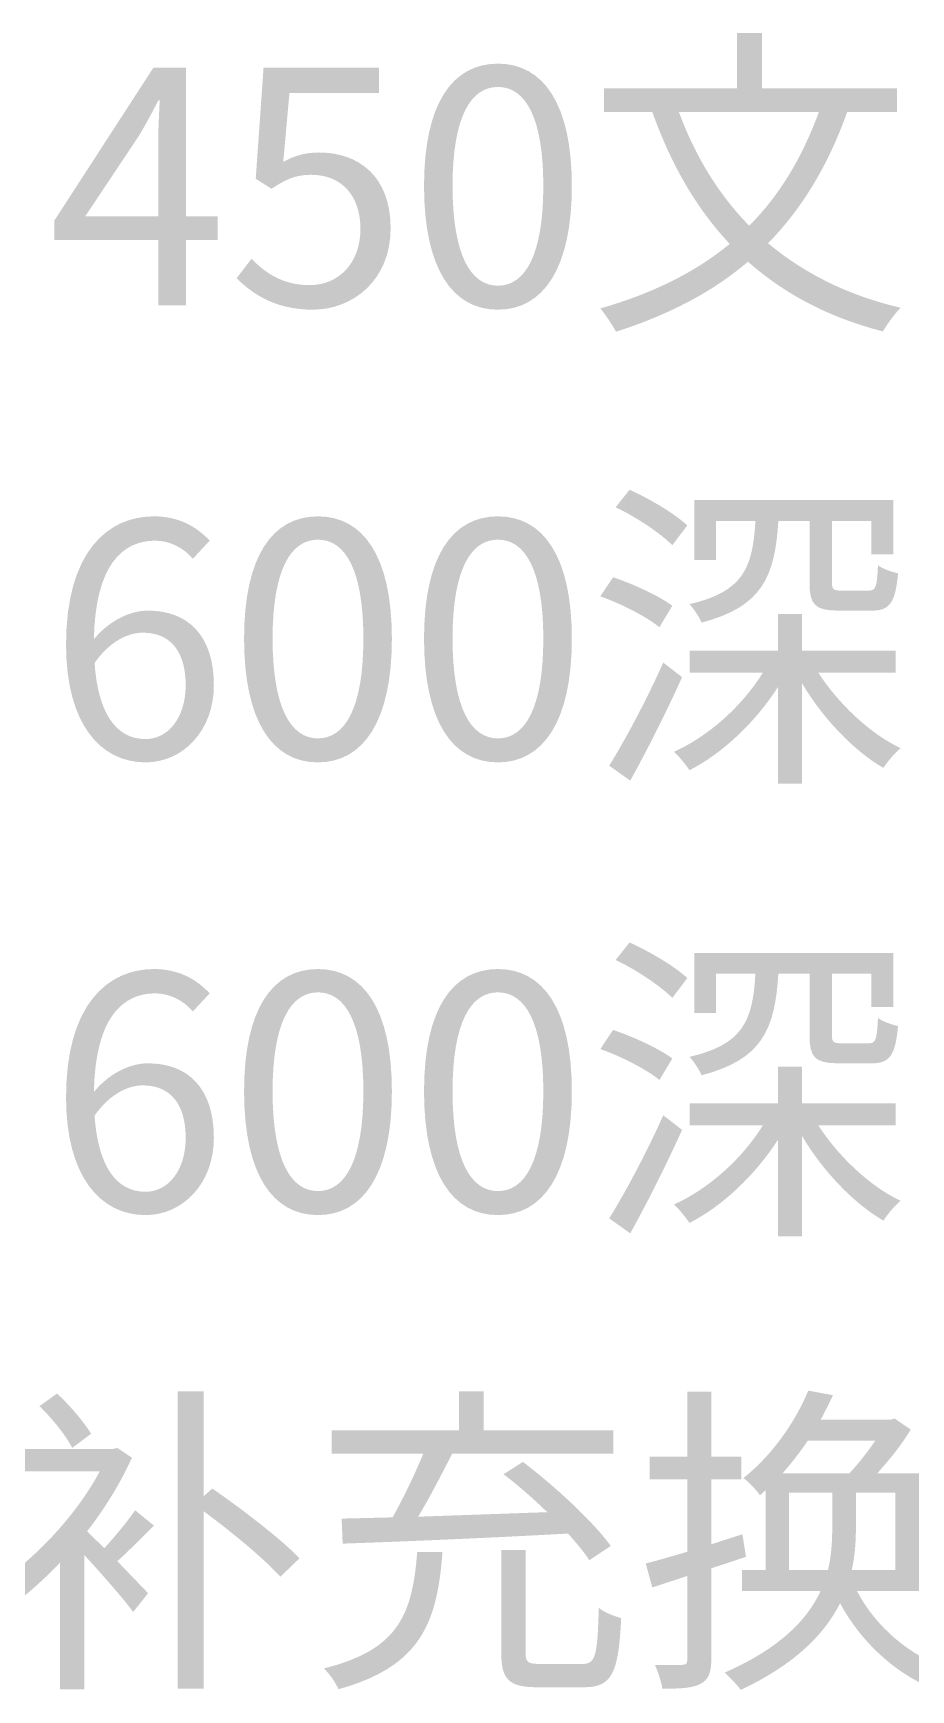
# Model space of a CAD drawing. Header units: millimetres. Extents: x -4600 to 229000, y -4300 to 19460.
# Drawn here: x 100820 to 101596, y 12972 to 14436 of the extents above; entities that cross this region are included whole.
import ezdxf

# ---------------------------------------------------------------- set-up
doc = ezdxf.new("R2010")
doc.units = ezdxf.units.MM
doc.header["$LTSCALE"] = 100
doc.layers.add('A-NOTE', color=7, linetype='Continuous', lineweight=18)

# ---------------------------------------------------------------- blocks, each defined once
blk = doc.blocks.new('A03_SHEET')
at = {"layer": 'A-NOTE'}
h = blk.add_hatch(color=256, dxfattribs=at)
edge = h.paths.add_edge_path()
edge.add_line((21442.3, 14435.7), (21442.3, 14387))
edge.add_line((21442.3, 14387), (21324.8, 14387))
edge.add_line((21324.8, 14387), (21324.8, 14366))
edge.add_line((21324.8, 14366), (21367.5, 14366))
edge.add_spline(control_points=[(21367.5, 14366), (21383.8, 14320.2), (21406.2, 14280.9), (21435.9, 14249.4)], knot_values=[0, 0, 0, 0, 1, 1, 1, 1], degree=3, periodic=0)
edge.add_spline(control_points=[(21435.9, 14249.4), (21405.3, 14224.2), (21367.5, 14205.6), (21321.6, 14192.4)], knot_values=[0, 0, 0, 0, 1, 1, 1, 1], degree=3, periodic=0)
edge.add_spline(control_points=[(21321.6, 14192.4), (21325.9, 14187.3), (21332.8, 14177), (21335.4, 14171.8)], knot_values=[0, 0, 0, 0, 1, 1, 1, 1], degree=3, periodic=0)
edge.add_spline(control_points=[(21335.4, 14171.8), (21381.8, 14186.7), (21420.5, 14206.7), (21452, 14233.7)], knot_values=[0, 0, 0, 0, 1, 1, 1, 1], degree=3, periodic=0)
edge.add_spline(control_points=[(21452, 14233.7), (21484.1, 14205.3), (21523.3, 14184.4), (21571.2, 14172.1)], knot_values=[0, 0, 0, 0, 1, 1, 1, 1], degree=3, periodic=0)
edge.add_spline(control_points=[(21571.2, 14172.1), (21574.9, 14178.1), (21581.8, 14188.1), (21586.9, 14193)], knot_values=[0, 0, 0, 0, 1, 1, 1, 1], degree=3, periodic=0)
edge.add_spline(control_points=[(21586.9, 14193), (21540.2, 14203.9), (21501.3, 14223.6), (21469.8, 14250)], knot_values=[0, 0, 0, 0, 1, 1, 1, 1], degree=3, periodic=0)
edge.add_spline(control_points=[(21469.8, 14250), (21499.8, 14280.7), (21522.8, 14318.5), (21539.7, 14366)], knot_values=[0, 0, 0, 0, 1, 1, 1, 1], degree=3, periodic=0)
edge.add_line((21539.7, 14366), (21583.8, 14366))
edge.add_line((21583.8, 14366), (21583.8, 14387))
edge.add_line((21583.8, 14387), (21464.3, 14387))
edge.add_line((21464.3, 14387), (21464.3, 14435.7))
edge.add_line((21464.3, 14435.7), (21442.3, 14435.7))
edge = h.paths.add_edge_path(flags=0)
edge.add_spline(control_points=[(21453.1, 14265.5), (21425.9, 14293.3), (21405.3, 14327.1), (21391, 14366)], knot_values=[0, 0, 0, 0, 1, 1, 1, 1], degree=3, periodic=0)
edge.add_line((21391, 14366), (21514.7, 14366))
edge.add_spline(control_points=[(21514.7, 14366), (21499.8, 14325.4), (21479.8, 14292.1), (21453.1, 14265.5)], knot_values=[0, 0, 0, 0, 1, 1, 1, 1], degree=3, periodic=0)
h = blk.add_hatch(color=256, dxfattribs=at)
h.paths.add_polyline_path([(20930.9, 14195), (20955.5, 14195), (20955.5, 14252.9), (20983.6, 14252.9), (20983.6, 14273.8), (20955.5, 14273.8), (20955.5, 14405), (20926.6, 14405), (20839.2, 14270.1), (20839.2, 14252.9), (20930.9, 14252.9), (20930.9, 14195)])
edge = h.paths.add_edge_path(flags=0)
edge.add_line((20930.9, 14273.8), (20866.4, 14273.8))
edge.add_line((20866.4, 14273.8), (20914.2, 14345.4))
edge.add_spline(control_points=[(20914.2, 14345.4), (20920.3, 14355.7), (20926, 14366.3), (20931.1, 14376.4)], knot_values=[0, 0, 0, 0, 1, 1, 1, 1], degree=3, periodic=0)
edge.add_line((20931.1, 14376.4), (20932.3, 14376.4))
edge.add_spline(control_points=[(20932.3, 14376.4), (20931.7, 14365.8), (20930.9, 14348.6), (20930.9, 14338.2)], knot_values=[0, 0, 0, 0, 1, 1, 1, 1], degree=3, periodic=0)
edge.add_line((20930.9, 14338.2), (20930.9, 14273.8))
h = blk.add_hatch(color=256, dxfattribs=at)
edge = h.paths.add_edge_path()
edge.add_spline(control_points=[(21067.5, 14191.3), (21102.8, 14191.3), (21136.3, 14217.3), (21136.3, 14263.2), (21136.3, 14309.6), (21107.6, 14330.2), (21073, 14330.2), (21060.4, 14330.2), (21050.9, 14327.1), (21041.4, 14321.9)], knot_values=[0, 0, 0, 0, 1, 1, 1, 2, 2, 2, 3, 3, 3, 3], degree=3, periodic=0)
edge.add_line((21041.4, 14321.9), (21046.9, 14382.7))
edge.add_line((21046.9, 14382.7), (21126, 14382.7))
edge.add_line((21126, 14382.7), (21126, 14405))
edge.add_line((21126, 14405), (21024, 14405))
edge.add_line((21024, 14405), (21017.1, 14307))
edge.add_line((21017.1, 14307), (21031.1, 14298.1))
edge.add_spline(control_points=[(21031.1, 14298.1), (21043.2, 14306.2), (21052, 14310.5), (21066.1, 14310.5), (21092.4, 14310.5), (21109.6, 14292.7), (21109.6, 14262.6), (21109.6, 14232), (21089.9, 14213), (21064.9, 14213), (21040.6, 14213), (21025.1, 14224.2), (21013.4, 14236.3)], knot_values=[0, 0, 0, 0, 1, 1, 1, 2, 2, 2, 3, 3, 3, 4, 4, 4, 4], degree=3, periodic=0)
edge.add_line((21013.4, 14236.3), (21000.2, 14219.1))
edge.add_spline(control_points=[(21000.2, 14219.1), (21014.5, 14205), (21034.6, 14191.3), (21067.5, 14191.3)], knot_values=[0, 0, 0, 0, 1, 1, 1, 1], degree=3, periodic=0)
h = blk.add_hatch(color=256, dxfattribs=at)
edge = h.paths.add_edge_path()
edge.add_spline(control_points=[(21231.1, 14191.3), (21270.9, 14191.3), (21296.4, 14227.4), (21296.4, 14300.7), (21296.4, 14373.5), (21270.9, 14408.7), (21231.1, 14408.7), (21191, 14408.7), (21165.8, 14373.5), (21165.8, 14300.7), (21165.8, 14227.4), (21191, 14191.3), (21231.1, 14191.3)], knot_values=[0, 0, 0, 0, 1, 1, 1, 2, 2, 2, 3, 3, 3, 4, 4, 4, 4], degree=3, periodic=0)
edge = h.paths.add_edge_path(flags=0)
edge.add_spline(control_points=[(21231.1, 14212.5), (21207.3, 14212.5), (21191, 14239.1), (21191, 14300.7), (21191, 14362), (21207.3, 14388.1), (21231.1, 14388.1), (21254.9, 14388.1), (21271.2, 14362), (21271.2, 14300.7), (21271.2, 14239.1), (21254.9, 14212.5), (21231.1, 14212.5)], knot_values=[0, 0, 0, 0, 1, 1, 1, 2, 2, 2, 3, 3, 3, 4, 4, 4, 4], degree=3, periodic=0)
h = blk.add_hatch(color=256, dxfattribs=at)
edge = h.paths.add_edge_path()
edge.add_spline(control_points=[(21335.1, 14016.7), (21353.2, 14008.2), (21374.6, 13993.8), (21385.2, 13983.2)], knot_values=[0, 0, 0, 0, 1, 1, 1, 1], degree=3, periodic=0)
edge.add_line((21385.2, 13983.2), (21398.4, 14000.7))
edge.add_spline(control_points=[(21398.4, 14000.7), (21387.5, 14011), (21365.2, 14024.2), (21347.4, 14032.2)], knot_values=[0, 0, 0, 0, 1, 1, 1, 1], degree=3, periodic=0)
edge.add_line((21347.4, 14032.2), (21335.1, 14016.7))
h = blk.add_hatch(color=256, dxfattribs=at)
edge = h.paths.add_edge_path()
edge.add_line((21404.7, 14023), (21404.7, 13970))
edge.add_line((21404.7, 13970), (21423.9, 13970))
edge.add_line((21423.9, 13970), (21423.9, 14004.7))
edge.add_line((21423.9, 14004.7), (21458.6, 14004.7))
edge.add_spline(control_points=[(21458.6, 14004.7), (21456.3, 13962.3), (21447.1, 13942), (21400.4, 13931.1)], knot_values=[0, 0, 0, 0, 1, 1, 1, 1], degree=3, periodic=0)
edge.add_spline(control_points=[(21400.4, 13931.1), (21403.9, 13927.1), (21409.3, 13919.6), (21411, 13914.8)], knot_values=[0, 0, 0, 0, 1, 1, 1, 1], degree=3, periodic=0)
edge.add_spline(control_points=[(21411, 13914.8), (21464.3, 13928.8), (21475.8, 13954.9), (21478.9, 14004.7)], knot_values=[0, 0, 0, 0, 1, 1, 1, 1], degree=3, periodic=0)
edge.add_line((21478.9, 14004.7), (21506.4, 14004.7))
edge.add_line((21506.4, 14004.7), (21506.4, 13950.3))
edge.add_spline(control_points=[(21506.4, 13950.3), (21506.4, 13930.5), (21511.3, 13925.4), (21532.2, 13925.4), (21535.9, 13925.4), (21556.8, 13925.4), (21561.4, 13925.4), (21576.9, 13925.4), (21582.3, 13931.9), (21584.6, 13958.3)], knot_values=[0, 0, 0, 0, 1, 1, 1, 2, 2, 2, 3, 3, 3, 3], degree=3, periodic=0)
edge.add_spline(control_points=[(21584.6, 13958.3), (21578.9, 13959.7), (21570.9, 13962.3), (21566.9, 13965.5)], knot_values=[0, 0, 0, 0, 1, 1, 1, 1], degree=3, periodic=0)
edge.add_spline(control_points=[(21566.9, 13965.5), (21566, 13946), (21564.9, 13943.1), (21558.9, 13943.1), (21554.6, 13943.1), (21537.9, 13943.1), (21534.8, 13943.1), (21527.3, 13943.1), (21526.2, 13944.3), (21526.2, 13950.6)], knot_values=[0, 0, 0, 0, 1, 1, 1, 2, 2, 2, 3, 3, 3, 3], degree=3, periodic=0)
edge.add_line((21526.2, 13950.6), (21526.2, 14004.7))
edge.add_line((21526.2, 14004.7), (21560.9, 14004.7))
edge.add_line((21560.9, 14004.7), (21560.9, 13975.2))
edge.add_line((21560.9, 13975.2), (21580.6, 13975.2))
edge.add_line((21580.6, 13975.2), (21580.6, 14023))
edge.add_line((21580.6, 14023), (21404.7, 14023))
h = blk.add_hatch(color=256, dxfattribs=at)
edge = h.paths.add_edge_path()
edge.add_spline(control_points=[(20919.7, 13791.3), (20952.3, 13791.3), (20980.1, 13818.8), (20980.1, 13859.5), (20980.1, 13903.6), (20957.2, 13925.4), (20921.7, 13925.4), (20905.4, 13925.4), (20887, 13915.9), (20874.1, 13900.1)], knot_values=[0, 0, 0, 0, 1, 1, 1, 2, 2, 2, 3, 3, 3, 3], degree=3, periodic=0)
edge.add_spline(control_points=[(20874.1, 13900.1), (20875.3, 13965.2), (20899.1, 13987.2), (20928.3, 13987.2), (20940.9, 13987.2), (20953.5, 13980.9), (20961.5, 13971.2)], knot_values=[0, 0, 0, 0, 1, 1, 1, 2, 2, 2, 2], degree=3, periodic=0)
edge.add_line((20961.5, 13971.2), (20976.4, 13987.2))
edge.add_spline(control_points=[(20976.4, 13987.2), (20964.7, 13999.8), (20948.9, 14008.7), (20927.1, 14008.7), (20886.5, 14008.7), (20849.5, 13977.5), (20849.5, 13895.3), (20849.5, 13825.9), (20879.6, 13791.3), (20919.7, 13791.3)], knot_values=[0, 0, 0, 0, 1, 1, 1, 2, 2, 2, 3, 3, 3, 3], degree=3, periodic=0)
edge = h.paths.add_edge_path(flags=0)
edge.add_spline(control_points=[(20874.7, 13879.2), (20888.5, 13898.7), (20904.5, 13905.9), (20917.4, 13905.9), (20942.9, 13905.9), (20955.2, 13887.8), (20955.2, 13859.5), (20955.2, 13830.8), (20939.7, 13811.9), (20919.7, 13811.9), (20893.3, 13811.9), (20877.6, 13835.7), (20874.7, 13879.2)], knot_values=[0, 0, 0, 0, 1, 1, 1, 2, 2, 2, 3, 3, 3, 4, 4, 4, 4], degree=3, periodic=0)
h = blk.add_hatch(color=256, dxfattribs=at)
edge = h.paths.add_edge_path()
edge.add_spline(control_points=[(21072.1, 13791.3), (21111.9, 13791.3), (21137.4, 13827.4), (21137.4, 13900.7), (21137.4, 13973.5), (21111.9, 14008.7), (21072.1, 14008.7), (21032, 14008.7), (21006.8, 13973.5), (21006.8, 13900.7), (21006.8, 13827.4), (21032, 13791.3), (21072.1, 13791.3)], knot_values=[0, 0, 0, 0, 1, 1, 1, 2, 2, 2, 3, 3, 3, 4, 4, 4, 4], degree=3, periodic=0)
edge = h.paths.add_edge_path(flags=0)
edge.add_spline(control_points=[(21072.1, 13812.5), (21048.3, 13812.5), (21032, 13839.1), (21032, 13900.7), (21032, 13962), (21048.3, 13988.1), (21072.1, 13988.1), (21095.9, 13988.1), (21112.2, 13962), (21112.2, 13900.7), (21112.2, 13839.1), (21095.9, 13812.5), (21072.1, 13812.5)], knot_values=[0, 0, 0, 0, 1, 1, 1, 2, 2, 2, 3, 3, 3, 4, 4, 4, 4], degree=3, periodic=0)
h = blk.add_hatch(color=256, dxfattribs=at)
edge = h.paths.add_edge_path()
edge.add_spline(control_points=[(21231.1, 13791.3), (21270.9, 13791.3), (21296.4, 13827.4), (21296.4, 13900.7), (21296.4, 13973.5), (21270.9, 14008.7), (21231.1, 14008.7), (21191, 14008.7), (21165.8, 13973.5), (21165.8, 13900.7), (21165.8, 13827.4), (21191, 13791.3), (21231.1, 13791.3)], knot_values=[0, 0, 0, 0, 1, 1, 1, 2, 2, 2, 3, 3, 3, 4, 4, 4, 4], degree=3, periodic=0)
edge = h.paths.add_edge_path(flags=0)
edge.add_spline(control_points=[(21231.1, 13812.5), (21207.3, 13812.5), (21191, 13839.1), (21191, 13900.7), (21191, 13962), (21207.3, 13988.1), (21231.1, 13988.1), (21254.9, 13988.1), (21271.2, 13962), (21271.2, 13900.7), (21271.2, 13839.1), (21254.9, 13812.5), (21231.1, 13812.5)], knot_values=[0, 0, 0, 0, 1, 1, 1, 2, 2, 2, 3, 3, 3, 4, 4, 4, 4], degree=3, periodic=0)
h = blk.add_hatch(color=256, dxfattribs=at)
edge = h.paths.add_edge_path()
edge.add_spline(control_points=[(21321.6, 13938), (21340.3, 13931.4), (21362.6, 13919.9), (21373.8, 13910.7)], knot_values=[0, 0, 0, 0, 1, 1, 1, 1], degree=3, periodic=0)
edge.add_line((21373.8, 13910.7), (21385.2, 13929.7))
edge.add_spline(control_points=[(21385.2, 13929.7), (21373.8, 13938.2), (21351.1, 13948.8), (21332.8, 13954.9)], knot_values=[0, 0, 0, 0, 1, 1, 1, 1], degree=3, periodic=0)
edge.add_line((21332.8, 13954.9), (21321.6, 13938))
h = blk.add_hatch(color=256, dxfattribs=at)
edge = h.paths.add_edge_path()
edge.add_line((21478.6, 13922.5), (21478.6, 13890.1))
edge.add_line((21478.6, 13890.1), (21400.4, 13890.1))
edge.add_line((21400.4, 13890.1), (21400.4, 13870.6))
edge.add_line((21400.4, 13870.6), (21465.2, 13870.6))
edge.add_spline(control_points=[(21465.2, 13870.6), (21446.8, 13840.8), (21416.8, 13814.2), (21386.7, 13800.7)], knot_values=[0, 0, 0, 0, 1, 1, 1, 1], degree=3, periodic=0)
edge.add_spline(control_points=[(21386.7, 13800.7), (21391, 13796.7), (21397, 13789.3), (21400.4, 13784.4)], knot_values=[0, 0, 0, 0, 1, 1, 1, 1], degree=3, periodic=0)
edge.add_spline(control_points=[(21400.4, 13784.4), (21429.6, 13799.3), (21458.6, 13826.8), (21478.6, 13858)], knot_values=[0, 0, 0, 0, 1, 1, 1, 1], degree=3, periodic=0)
edge.add_line((21478.6, 13858), (21478.6, 13772.4))
edge.add_line((21478.6, 13772.4), (21499.8, 13772.4))
edge.add_line((21499.8, 13772.4), (21499.8, 13861.2))
edge.add_spline(control_points=[(21499.8, 13861.2), (21517.9, 13830.5), (21545.4, 13801.6), (21571.7, 13786.4)], knot_values=[0, 0, 0, 0, 1, 1, 1, 1], degree=3, periodic=0)
edge.add_spline(control_points=[(21571.7, 13786.4), (21575.2, 13791.8), (21581.8, 13799.9), (21586.9, 13803.9)], knot_values=[0, 0, 0, 0, 1, 1, 1, 1], degree=3, periodic=0)
edge.add_spline(control_points=[(21586.9, 13803.9), (21560, 13816.5), (21531.6, 13843.4), (21514.2, 13870.6)], knot_values=[0, 0, 0, 0, 1, 1, 1, 1], degree=3, periodic=0)
edge.add_line((21514.2, 13870.6), (21582.6, 13870.6))
edge.add_line((21582.6, 13870.6), (21582.6, 13890.1))
edge.add_line((21582.6, 13890.1), (21499.8, 13890.1))
edge.add_line((21499.8, 13890.1), (21499.8, 13922.5))
edge.add_line((21499.8, 13922.5), (21478.6, 13922.5))
h = blk.add_hatch(color=256, dxfattribs=at)
edge = h.paths.add_edge_path()
edge.add_line((21329.4, 13788.4), (21348, 13775.2))
edge.add_spline(control_points=[(21348, 13775.2), (21362.9, 13801.9), (21380.4, 13836.8), (21393.8, 13866.6)], knot_values=[0, 0, 0, 0, 1, 1, 1, 1], degree=3, periodic=0)
edge.add_line((21393.8, 13866.6), (21377.2, 13879.5))
edge.add_spline(control_points=[(21377.2, 13879.5), (21362.9, 13847.4), (21343.1, 13810.2), (21329.4, 13788.4)], knot_values=[0, 0, 0, 0, 1, 1, 1, 1], degree=3, periodic=0)
h = blk.add_hatch(color=256, dxfattribs=at)
edge = h.paths.add_edge_path()
edge.add_spline(control_points=[(21335.1, 13616.7), (21353.2, 13608.2), (21374.6, 13593.8), (21385.2, 13583.2)], knot_values=[0, 0, 0, 0, 1, 1, 1, 1], degree=3, periodic=0)
edge.add_line((21385.2, 13583.2), (21398.4, 13600.7))
edge.add_spline(control_points=[(21398.4, 13600.7), (21387.5, 13611), (21365.2, 13624.2), (21347.4, 13632.2)], knot_values=[0, 0, 0, 0, 1, 1, 1, 1], degree=3, periodic=0)
edge.add_line((21347.4, 13632.2), (21335.1, 13616.7))
h = blk.add_hatch(color=256, dxfattribs=at)
edge = h.paths.add_edge_path()
edge.add_line((21404.7, 13623), (21404.7, 13570))
edge.add_line((21404.7, 13570), (21423.9, 13570))
edge.add_line((21423.9, 13570), (21423.9, 13604.7))
edge.add_line((21423.9, 13604.7), (21458.6, 13604.7))
edge.add_spline(control_points=[(21458.6, 13604.7), (21456.3, 13562.3), (21447.1, 13542), (21400.4, 13531.1)], knot_values=[0, 0, 0, 0, 1, 1, 1, 1], degree=3, periodic=0)
edge.add_spline(control_points=[(21400.4, 13531.1), (21403.9, 13527.1), (21409.3, 13519.6), (21411, 13514.8)], knot_values=[0, 0, 0, 0, 1, 1, 1, 1], degree=3, periodic=0)
edge.add_spline(control_points=[(21411, 13514.8), (21464.3, 13528.8), (21475.8, 13554.9), (21478.9, 13604.7)], knot_values=[0, 0, 0, 0, 1, 1, 1, 1], degree=3, periodic=0)
edge.add_line((21478.9, 13604.7), (21506.4, 13604.7))
edge.add_line((21506.4, 13604.7), (21506.4, 13550.3))
edge.add_spline(control_points=[(21506.4, 13550.3), (21506.4, 13530.5), (21511.3, 13525.4), (21532.2, 13525.4), (21535.9, 13525.4), (21556.8, 13525.4), (21561.4, 13525.4), (21576.9, 13525.4), (21582.3, 13531.9), (21584.6, 13558.3)], knot_values=[0, 0, 0, 0, 1, 1, 1, 2, 2, 2, 3, 3, 3, 3], degree=3, periodic=0)
edge.add_spline(control_points=[(21584.6, 13558.3), (21578.9, 13559.7), (21570.9, 13562.3), (21566.9, 13565.5)], knot_values=[0, 0, 0, 0, 1, 1, 1, 1], degree=3, periodic=0)
edge.add_spline(control_points=[(21566.9, 13565.5), (21566, 13546), (21564.9, 13543.1), (21558.9, 13543.1), (21554.6, 13543.1), (21537.9, 13543.1), (21534.8, 13543.1), (21527.3, 13543.1), (21526.2, 13544.3), (21526.2, 13550.6)], knot_values=[0, 0, 0, 0, 1, 1, 1, 2, 2, 2, 3, 3, 3, 3], degree=3, periodic=0)
edge.add_line((21526.2, 13550.6), (21526.2, 13604.7))
edge.add_line((21526.2, 13604.7), (21560.9, 13604.7))
edge.add_line((21560.9, 13604.7), (21560.9, 13575.2))
edge.add_line((21560.9, 13575.2), (21580.6, 13575.2))
edge.add_line((21580.6, 13575.2), (21580.6, 13623))
edge.add_line((21580.6, 13623), (21404.7, 13623))
h = blk.add_hatch(color=256, dxfattribs=at)
edge = h.paths.add_edge_path()
edge.add_spline(control_points=[(20919.7, 13391.3), (20952.3, 13391.3), (20980.1, 13418.8), (20980.1, 13459.5), (20980.1, 13503.6), (20957.2, 13525.4), (20921.7, 13525.4), (20905.4, 13525.4), (20887, 13515.9), (20874.1, 13500.1)], knot_values=[0, 0, 0, 0, 1, 1, 1, 2, 2, 2, 3, 3, 3, 3], degree=3, periodic=0)
edge.add_spline(control_points=[(20874.1, 13500.1), (20875.3, 13565.2), (20899.1, 13587.2), (20928.3, 13587.2), (20940.9, 13587.2), (20953.5, 13580.9), (20961.5, 13571.2)], knot_values=[0, 0, 0, 0, 1, 1, 1, 2, 2, 2, 2], degree=3, periodic=0)
edge.add_line((20961.5, 13571.2), (20976.4, 13587.2))
edge.add_spline(control_points=[(20976.4, 13587.2), (20964.7, 13599.8), (20948.9, 13608.7), (20927.1, 13608.7), (20886.5, 13608.7), (20849.5, 13577.5), (20849.5, 13495.3), (20849.5, 13425.9), (20879.6, 13391.3), (20919.7, 13391.3)], knot_values=[0, 0, 0, 0, 1, 1, 1, 2, 2, 2, 3, 3, 3, 3], degree=3, periodic=0)
edge = h.paths.add_edge_path(flags=0)
edge.add_spline(control_points=[(20874.7, 13479.2), (20888.5, 13498.7), (20904.5, 13505.9), (20917.4, 13505.9), (20942.9, 13505.9), (20955.2, 13487.8), (20955.2, 13459.5), (20955.2, 13430.8), (20939.7, 13411.9), (20919.7, 13411.9), (20893.3, 13411.9), (20877.6, 13435.7), (20874.7, 13479.2)], knot_values=[0, 0, 0, 0, 1, 1, 1, 2, 2, 2, 3, 3, 3, 4, 4, 4, 4], degree=3, periodic=0)
h = blk.add_hatch(color=256, dxfattribs=at)
edge = h.paths.add_edge_path()
edge.add_spline(control_points=[(21072.1, 13391.3), (21111.9, 13391.3), (21137.4, 13427.4), (21137.4, 13500.7), (21137.4, 13573.5), (21111.9, 13608.7), (21072.1, 13608.7), (21032, 13608.7), (21006.8, 13573.5), (21006.8, 13500.7), (21006.8, 13427.4), (21032, 13391.3), (21072.1, 13391.3)], knot_values=[0, 0, 0, 0, 1, 1, 1, 2, 2, 2, 3, 3, 3, 4, 4, 4, 4], degree=3, periodic=0)
edge = h.paths.add_edge_path(flags=0)
edge.add_spline(control_points=[(21072.1, 13412.5), (21048.3, 13412.5), (21032, 13439.1), (21032, 13500.7), (21032, 13562), (21048.3, 13588.1), (21072.1, 13588.1), (21095.9, 13588.1), (21112.2, 13562), (21112.2, 13500.7), (21112.2, 13439.1), (21095.9, 13412.5), (21072.1, 13412.5)], knot_values=[0, 0, 0, 0, 1, 1, 1, 2, 2, 2, 3, 3, 3, 4, 4, 4, 4], degree=3, periodic=0)
h = blk.add_hatch(color=256, dxfattribs=at)
edge = h.paths.add_edge_path()
edge.add_spline(control_points=[(21231.1, 13391.3), (21270.9, 13391.3), (21296.4, 13427.4), (21296.4, 13500.7), (21296.4, 13573.5), (21270.9, 13608.7), (21231.1, 13608.7), (21191, 13608.7), (21165.8, 13573.5), (21165.8, 13500.7), (21165.8, 13427.4), (21191, 13391.3), (21231.1, 13391.3)], knot_values=[0, 0, 0, 0, 1, 1, 1, 2, 2, 2, 3, 3, 3, 4, 4, 4, 4], degree=3, periodic=0)
edge = h.paths.add_edge_path(flags=0)
edge.add_spline(control_points=[(21231.1, 13412.5), (21207.3, 13412.5), (21191, 13439.1), (21191, 13500.7), (21191, 13562), (21207.3, 13588.1), (21231.1, 13588.1), (21254.9, 13588.1), (21271.2, 13562), (21271.2, 13500.7), (21271.2, 13439.1), (21254.9, 13412.5), (21231.1, 13412.5)], knot_values=[0, 0, 0, 0, 1, 1, 1, 2, 2, 2, 3, 3, 3, 4, 4, 4, 4], degree=3, periodic=0)
h = blk.add_hatch(color=256, dxfattribs=at)
edge = h.paths.add_edge_path()
edge.add_spline(control_points=[(21321.6, 13538), (21340.3, 13531.4), (21362.6, 13519.9), (21373.8, 13510.7)], knot_values=[0, 0, 0, 0, 1, 1, 1, 1], degree=3, periodic=0)
edge.add_line((21373.8, 13510.7), (21385.2, 13529.7))
edge.add_spline(control_points=[(21385.2, 13529.7), (21373.8, 13538.2), (21351.1, 13548.8), (21332.8, 13554.9)], knot_values=[0, 0, 0, 0, 1, 1, 1, 1], degree=3, periodic=0)
edge.add_line((21332.8, 13554.9), (21321.6, 13538))
h = blk.add_hatch(color=256, dxfattribs=at)
edge = h.paths.add_edge_path()
edge.add_line((21478.6, 13522.5), (21478.6, 13490.1))
edge.add_line((21478.6, 13490.1), (21400.4, 13490.1))
edge.add_line((21400.4, 13490.1), (21400.4, 13470.6))
edge.add_line((21400.4, 13470.6), (21465.2, 13470.6))
edge.add_spline(control_points=[(21465.2, 13470.6), (21446.8, 13440.8), (21416.8, 13414.2), (21386.7, 13400.7)], knot_values=[0, 0, 0, 0, 1, 1, 1, 1], degree=3, periodic=0)
edge.add_spline(control_points=[(21386.7, 13400.7), (21391, 13396.7), (21397, 13389.3), (21400.4, 13384.4)], knot_values=[0, 0, 0, 0, 1, 1, 1, 1], degree=3, periodic=0)
edge.add_spline(control_points=[(21400.4, 13384.4), (21429.6, 13399.3), (21458.6, 13426.8), (21478.6, 13458)], knot_values=[0, 0, 0, 0, 1, 1, 1, 1], degree=3, periodic=0)
edge.add_line((21478.6, 13458), (21478.6, 13372.4))
edge.add_line((21478.6, 13372.4), (21499.8, 13372.4))
edge.add_line((21499.8, 13372.4), (21499.8, 13461.2))
edge.add_spline(control_points=[(21499.8, 13461.2), (21517.9, 13430.5), (21545.4, 13401.6), (21571.7, 13386.4)], knot_values=[0, 0, 0, 0, 1, 1, 1, 1], degree=3, periodic=0)
edge.add_spline(control_points=[(21571.7, 13386.4), (21575.2, 13391.8), (21581.8, 13399.9), (21586.9, 13403.9)], knot_values=[0, 0, 0, 0, 1, 1, 1, 1], degree=3, periodic=0)
edge.add_spline(control_points=[(21586.9, 13403.9), (21560, 13416.5), (21531.6, 13443.4), (21514.2, 13470.6)], knot_values=[0, 0, 0, 0, 1, 1, 1, 1], degree=3, periodic=0)
edge.add_line((21514.2, 13470.6), (21582.6, 13470.6))
edge.add_line((21582.6, 13470.6), (21582.6, 13490.1))
edge.add_line((21582.6, 13490.1), (21499.8, 13490.1))
edge.add_line((21499.8, 13490.1), (21499.8, 13522.5))
edge.add_line((21499.8, 13522.5), (21478.6, 13522.5))
h = blk.add_hatch(color=256, dxfattribs=at)
edge = h.paths.add_edge_path()
edge.add_line((21329.4, 13388.4), (21348, 13375.2))
edge.add_spline(control_points=[(21348, 13375.2), (21362.9, 13401.9), (21380.4, 13436.8), (21393.8, 13466.6)], knot_values=[0, 0, 0, 0, 1, 1, 1, 1], degree=3, periodic=0)
edge.add_line((21393.8, 13466.6), (21377.2, 13479.5))
edge.add_spline(control_points=[(21377.2, 13479.5), (21362.9, 13447.4), (21343.1, 13410.2), (21329.4, 13388.4)], knot_values=[0, 0, 0, 0, 1, 1, 1, 1], degree=3, periodic=0)
h = blk.add_hatch(color=256, dxfattribs=at)
edge = h.paths.add_edge_path()
edge.add_spline(control_points=[(20826, 13222.5), (20837.2, 13211.6), (20849.8, 13196.1), (20854.9, 13185.5)], knot_values=[0, 0, 0, 0, 1, 1, 1, 1], degree=3, periodic=0)
edge.add_line((20854.9, 13185.5), (20871.6, 13198.1))
edge.add_spline(control_points=[(20871.6, 13198.1), (20865.5, 13208.2), (20853.2, 13223), (20841.5, 13233.6)], knot_values=[0, 0, 0, 0, 1, 1, 1, 1], degree=3, periodic=0)
edge.add_line((20841.5, 13233.6), (20826, 13222.5))
h = blk.add_hatch(color=256, dxfattribs=at)
edge = h.paths.add_edge_path()
edge.add_line((20948, 13235.7), (20948, 12972.9))
edge.add_line((20948, 12972.9), (20971, 12972.9))
edge.add_line((20971, 12972.9), (20971, 13129.7))
edge.add_spline(control_points=[(20971, 13129.7), (20995.9, 13111.3), (21024.3, 13087.8), (21038.9, 13071.8)], knot_values=[0, 0, 0, 0, 1, 1, 1, 1], degree=3, periodic=0)
edge.add_line((21038.9, 13071.8), (21055.8, 13088.1))
edge.add_spline(control_points=[(21055.8, 13088.1), (21039.2, 13105.3), (21004.8, 13131.7), (20978.7, 13149.7)], knot_values=[0, 0, 0, 0, 1, 1, 1, 1], degree=3, periodic=0)
edge.add_line((20978.7, 13149.7), (20971, 13142.8))
edge.add_line((20971, 13142.8), (20971, 13235.7))
edge.add_line((20971, 13235.7), (20948, 13235.7))
h = blk.add_hatch(color=256, dxfattribs=at)
edge = h.paths.add_edge_path()
edge.add_line((21196.7, 13235.7), (21196.7, 13201))
edge.add_line((21196.7, 13201), (21084.1, 13201))
edge.add_line((21084.1, 13201), (21084.1, 13180.6))
edge.add_line((21084.1, 13180.6), (21165.2, 13180.6))
edge.add_spline(control_points=[(21165.2, 13180.6), (21157.8, 13162.6), (21147.4, 13140.8), (21138, 13124.2)], knot_values=[0, 0, 0, 0, 1, 1, 1, 1], degree=3, periodic=0)
edge.add_line((21138, 13124.2), (21093, 13123.1))
edge.add_line((21093, 13123.1), (21093.9, 13101))
edge.add_spline(control_points=[(21093.9, 13101), (21144, 13102.7), (21220.8, 13105.9), (21293, 13109.9)], knot_values=[0, 0, 0, 0, 1, 1, 1, 1], degree=3, periodic=0)
edge.add_spline(control_points=[(21293, 13109.9), (21300.7, 13101.3), (21307.3, 13093.3), (21311.9, 13086.4)], knot_values=[0, 0, 0, 0, 1, 1, 1, 1], degree=3, periodic=0)
edge.add_line((21311.9, 13086.4), (21330.8, 13099))
edge.add_spline(control_points=[(21330.8, 13099), (21315, 13120.8), (21281.5, 13151.7), (21253.2, 13173.2)], knot_values=[0, 0, 0, 0, 1, 1, 1, 1], degree=3, periodic=0)
edge.add_line((21253.2, 13173.2), (21236, 13162.3))
edge.add_spline(control_points=[(21236, 13162.3), (21248.9, 13152.6), (21262.3, 13140.8), (21274.7, 13128.8)], knot_values=[0, 0, 0, 0, 1, 1, 1, 1], degree=3, periodic=0)
edge.add_line((21274.7, 13128.8), (21160.6, 13124.8))
edge.add_spline(control_points=[(21160.6, 13124.8), (21170.7, 13141.7), (21181.5, 13162.3), (21190.7, 13180.6)], knot_values=[0, 0, 0, 0, 1, 1, 1, 1], degree=3, periodic=0)
edge.add_line((21190.7, 13180.6), (21333.1, 13180.6))
edge.add_line((21333.1, 13180.6), (21333.1, 13201))
edge.add_line((21333.1, 13201), (21218.5, 13201))
edge.add_line((21218.5, 13201), (21218.5, 13235.7))
edge.add_line((21218.5, 13235.7), (21196.7, 13235.7))
h = blk.add_hatch(color=256, dxfattribs=at)
edge = h.paths.add_edge_path()
edge.add_line((21398.4, 13235.4), (21398.4, 13177.8))
edge.add_line((21398.4, 13177.8), (21365.2, 13177.8))
edge.add_line((21365.2, 13177.8), (21365.2, 13157.7))
edge.add_line((21365.2, 13157.7), (21398.4, 13157.7))
edge.add_line((21398.4, 13157.7), (21398.4, 13093.8))
edge.add_spline(control_points=[(21398.4, 13093.8), (21384.7, 13089.8), (21372.1, 13086.1), (21361.7, 13083.5)], knot_values=[0, 0, 0, 0, 1, 1, 1, 1], degree=3, periodic=0)
edge.add_line((21361.7, 13083.5), (21367.5, 13062.3))
edge.add_line((21367.5, 13062.3), (21398.4, 13072.4))
edge.add_line((21398.4, 13072.4), (21398.4, 12998.4))
edge.add_spline(control_points=[(21398.4, 12998.4), (21398.4, 12995), (21397, 12993.9), (21393.8, 12993.9)], knot_values=[0, 0, 0, 0, 1, 1, 1, 1], degree=3, periodic=0)
edge.add_spline(control_points=[(21393.8, 12993.9), (21390.7, 12993.6), (21380.9, 12993.6), (21369.8, 12993.9)], knot_values=[0, 0, 0, 0, 1, 1, 1, 1], degree=3, periodic=0)
edge.add_spline(control_points=[(21369.8, 12993.9), (21372.6, 12987.8), (21375.5, 12978.4), (21376.4, 12972.9)], knot_values=[0, 0, 0, 0, 1, 1, 1, 1], degree=3, periodic=0)
edge.add_spline(control_points=[(21376.4, 12972.9), (21393, 12972.7), (21403.6, 12973.5), (21410.2, 12977.2)], knot_values=[0, 0, 0, 0, 1, 1, 1, 1], degree=3, periodic=0)
edge.add_spline(control_points=[(21410.2, 12977.2), (21417, 12980.7), (21419.6, 12986.7), (21419.6, 12998.4)], knot_values=[0, 0, 0, 0, 1, 1, 1, 1], degree=3, periodic=0)
edge.add_line((21419.6, 12998.4), (21419.6, 13079.2))
edge.add_line((21419.6, 13079.2), (21450.3, 13089.3))
edge.add_line((21450.3, 13089.3), (21447.1, 13109.3))
edge.add_line((21447.1, 13109.3), (21419.6, 13100.4))
edge.add_line((21419.6, 13100.4), (21419.6, 13157.7))
edge.add_line((21419.6, 13157.7), (21446.3, 13157.7))
edge.add_line((21446.3, 13157.7), (21446.3, 13177.8))
edge.add_line((21446.3, 13177.8), (21419.6, 13177.8))
edge.add_line((21419.6, 13177.8), (21419.6, 13235.4))
edge.add_line((21419.6, 13235.4), (21398.4, 13235.4))
h = blk.add_hatch(color=256, dxfattribs=at)
edge = h.paths.add_edge_path()
edge.add_line((21446.8, 13077.8), (21446.8, 13059.2))
edge.add_line((21446.8, 13059.2), (21516.2, 13059.2))
edge.add_spline(control_points=[(21516.2, 13059.2), (21504.7, 13034.2), (21480.9, 13008.8), (21431.4, 12987)], knot_values=[0, 0, 0, 0, 1, 1, 1, 1], degree=3, periodic=0)
edge.add_spline(control_points=[(21431.4, 12987), (21435.9, 12983), (21442.5, 12976.1), (21445.7, 12971.8)], knot_values=[0, 0, 0, 0, 1, 1, 1, 1], degree=3, periodic=0)
edge.add_spline(control_points=[(21445.7, 12971.8), (21494.4, 12994.7), (21519.9, 13021.6), (21533.4, 13048.3)], knot_values=[0, 0, 0, 0, 1, 1, 1, 1], degree=3, periodic=0)
edge.add_spline(control_points=[(21533.4, 13048.3), (21551.7, 13014.5), (21581.2, 12987), (21615.3, 12972.9)], knot_values=[0, 0, 0, 0, 1, 1, 1, 1], degree=3, periodic=0)
edge.add_spline(control_points=[(21615.3, 12972.9), (21618.2, 12978.1), (21624.5, 12985.8), (21629, 12990.1)], knot_values=[0, 0, 0, 0, 1, 1, 1, 1], degree=3, periodic=0)
edge.add_spline(control_points=[(21629, 12990.1), (21594.4, 13002.2), (21564.6, 13027.9), (21548.3, 13059.2)], knot_values=[0, 0, 0, 0, 1, 1, 1, 1], degree=3, periodic=0)
edge.add_line((21548.3, 13059.2), (21623.6, 13059.2))
edge.add_line((21623.6, 13059.2), (21623.6, 13077.8))
edge.add_line((21623.6, 13077.8), (21603.5, 13077.8))
edge.add_line((21603.5, 13077.8), (21603.5, 13163.2))
edge.add_line((21603.5, 13163.2), (21566.3, 13163.2))
edge.add_spline(control_points=[(21566.3, 13163.2), (21577.2, 13175.2), (21588.4, 13189.2), (21595.8, 13201.8)], knot_values=[0, 0, 0, 0, 1, 1, 1, 1], degree=3, periodic=0)
edge.add_line((21595.8, 13201.8), (21581.5, 13211.6))
edge.add_line((21581.5, 13211.6), (21578, 13210.4))
edge.add_line((21578, 13210.4), (21516.2, 13210.4))
edge.add_spline(control_points=[(21516.2, 13210.4), (21520.2, 13217.9), (21523.9, 13225.1), (21527.1, 13232.2)], knot_values=[0, 0, 0, 0, 1, 1, 1, 1], degree=3, periodic=0)
edge.add_line((21527.1, 13232.2), (21505.3, 13236.2))
edge.add_spline(control_points=[(21505.3, 13236.2), (21495.3, 13211.9), (21476.1, 13181.5), (21448, 13158.9)], knot_values=[0, 0, 0, 0, 1, 1, 1, 1], degree=3, periodic=0)
edge.add_spline(control_points=[(21448, 13158.9), (21452.6, 13155.7), (21459.4, 13148.6), (21462.6, 13143.7)], knot_values=[0, 0, 0, 0, 1, 1, 1, 1], degree=3, periodic=0)
edge.add_line((21462.6, 13143.7), (21467.7, 13148.3))
edge.add_line((21467.7, 13148.3), (21467.7, 13077.8))
edge.add_line((21467.7, 13077.8), (21446.8, 13077.8))
edge = h.paths.add_edge_path(flags=0)
edge.add_line((21582.1, 13077.8), (21543.7, 13077.8))
edge.add_spline(control_points=[(21543.7, 13077.8), (21546.8, 13091.3), (21547.4, 13104.2), (21547.4, 13115.6)], knot_values=[0, 0, 0, 0, 1, 1, 1, 1], degree=3, periodic=0)
edge.add_line((21547.4, 13115.6), (21547.4, 13146))
edge.add_line((21547.4, 13146), (21582.1, 13146))
edge.add_line((21582.1, 13146), (21582.1, 13077.8))
edge = h.paths.add_edge_path(flags=0)
edge.add_line((21488.4, 13077.8), (21488.4, 13146))
edge.add_line((21488.4, 13146), (21526.5, 13146))
edge.add_line((21526.5, 13146), (21526.5, 13115.9))
edge.add_spline(control_points=[(21526.5, 13115.9), (21526.5, 13104.4), (21525.9, 13091.5), (21522.8, 13077.8)], knot_values=[0, 0, 0, 0, 1, 1, 1, 1], degree=3, periodic=0)
edge.add_line((21522.8, 13077.8), (21488.4, 13077.8))
edge = h.paths.add_edge_path(flags=0)
edge.add_line((21505, 13192.1), (21564.6, 13192.1))
edge.add_spline(control_points=[(21564.6, 13192.1), (21558, 13182.4), (21549.7, 13171.8), (21541.7, 13163.2)], knot_values=[0, 0, 0, 0, 1, 1, 1, 1], degree=3, periodic=0)
edge.add_line((21541.7, 13163.2), (21482.6, 13163.2))
edge.add_spline(control_points=[(21482.6, 13163.2), (21491, 13172.6), (21498.4, 13182.4), (21505, 13192.1)], knot_values=[0, 0, 0, 0, 1, 1, 1, 1], degree=3, periodic=0)
h = blk.add_hatch(color=256, dxfattribs=at)
edge = h.paths.add_edge_path()
edge.add_line((20793.9, 13184.7), (20793.9, 13164.9))
edge.add_line((20793.9, 13164.9), (20879.3, 13164.9))
edge.add_spline(control_points=[(20879.3, 13164.9), (20858.4, 13125.6), (20820.8, 13086.1), (20786.5, 13064)], knot_values=[0, 0, 0, 0, 1, 1, 1, 1], degree=3, periodic=0)
edge.add_spline(control_points=[(20786.5, 13064), (20790.2, 13060), (20796.2, 13050), (20798.8, 13044.3)], knot_values=[0, 0, 0, 0, 1, 1, 1, 1], degree=3, periodic=0)
edge.add_spline(control_points=[(20798.8, 13044.3), (20813.7, 13054.9), (20829.4, 13068.6), (20844.3, 13084.4)], knot_values=[0, 0, 0, 0, 1, 1, 1, 1], degree=3, periodic=0)
edge.add_line((20844.3, 13084.4), (20844.3, 12972.4))
edge.add_line((20844.3, 12972.4), (20865.8, 12972.4))
edge.add_line((20865.8, 12972.4), (20865.8, 13090.7))
edge.add_spline(control_points=[(20865.8, 13090.7), (20880.7, 13074.6), (20900.5, 13052), (20908.8, 13040.6)], knot_values=[0, 0, 0, 0, 1, 1, 1, 1], degree=3, periodic=0)
edge.add_line((20908.8, 13040.6), (20922, 13057.2))
edge.add_line((20922, 13057.2), (20894.8, 13085.5))
edge.add_spline(control_points=[(20894.8, 13085.5), (20904.8, 13094.4), (20916.5, 13106.4), (20927.1, 13117)], knot_values=[0, 0, 0, 0, 1, 1, 1, 1], degree=3, periodic=0)
edge.add_line((20927.1, 13117), (20910.5, 13130.5))
edge.add_spline(control_points=[(20910.5, 13130.5), (20903.9, 13120.8), (20893, 13107.6), (20883.3, 13097)], knot_values=[0, 0, 0, 0, 1, 1, 1, 1], degree=3, periodic=0)
edge.add_line((20883.3, 13097), (20868.1, 13111.9))
edge.add_spline(control_points=[(20868.1, 13111.9), (20883.9, 13132.2), (20897.6, 13154.6), (20907.7, 13176.9)], knot_values=[0, 0, 0, 0, 1, 1, 1, 1], degree=3, periodic=0)
edge.add_line((20907.7, 13176.9), (20895, 13185.5))
edge.add_line((20895, 13185.5), (20891, 13184.7))
edge.add_line((20891, 13184.7), (20793.9, 13184.7))
h = blk.add_hatch(color=256, dxfattribs=at)
edge = h.paths.add_edge_path()
edge.add_spline(control_points=[(21159.8, 13093.6), (21155.5, 13040), (21144.6, 13007.3), (21077.3, 12990.7)], knot_values=[0, 0, 0, 0, 1, 1, 1, 1], degree=3, periodic=0)
edge.add_spline(control_points=[(21077.3, 12990.7), (21082.1, 12986.4), (21087.9, 12977.8), (21090.2, 12972.4)], knot_values=[0, 0, 0, 0, 1, 1, 1, 1], degree=3, periodic=0)
edge.add_spline(control_points=[(21090.2, 12972.4), (21162.9, 12992.4), (21177.5, 13031.1), (21182.1, 13093.6)], knot_values=[0, 0, 0, 0, 1, 1, 1, 1], degree=3, periodic=0)
edge.add_line((21182.1, 13093.6), (21159.8, 13093.6))
h = blk.add_hatch(color=256, dxfattribs=at)
edge = h.paths.add_edge_path()
edge.add_line((21234, 13095.3), (21234, 13005))
edge.add_spline(control_points=[(21234, 13005), (21234, 12981), (21240.6, 12974.1), (21266.3, 12974.1), (21271.8, 12974.1), (21301.6, 12974.1), (21307.3, 12974.1), (21331.7, 12974.1), (21337.7, 12986.4), (21340, 13035.1)], knot_values=[0, 0, 0, 0, 1, 1, 1, 2, 2, 2, 3, 3, 3, 3], degree=3, periodic=0)
edge.add_spline(control_points=[(21340, 13035.1), (21334.2, 13036.8), (21324.8, 13040.3), (21320.2, 13044.3)], knot_values=[0, 0, 0, 0, 1, 1, 1, 1], degree=3, periodic=0)
edge.add_spline(control_points=[(21320.2, 13044.3), (21319.1, 13001), (21317.1, 12994.7), (21305.6, 12994.7), (21298.7, 12994.7), (21274.1, 12994.7), (21268.6, 12994.7), (21257.5, 12994.7), (21255.5, 12996.1), (21255.5, 13005)], knot_values=[0, 0, 0, 0, 1, 1, 1, 2, 2, 2, 3, 3, 3, 3], degree=3, periodic=0)
edge.add_line((21255.5, 13005), (21255.5, 13095.3))
edge.add_line((21255.5, 13095.3), (21234, 13095.3))

msp = doc.modelspace()

# ---------------------------------------------------------------- block references
msp.add_blockref('A03_SHEET', (80000, 0))

doc.saveas('drawing.dxf')
